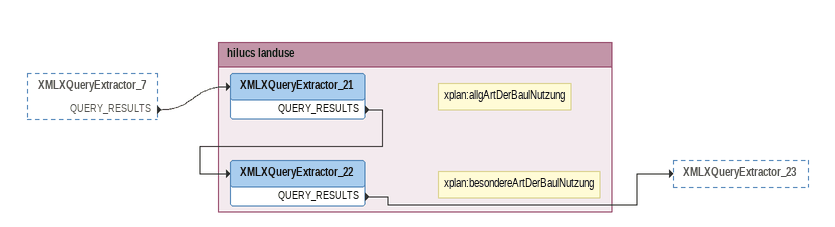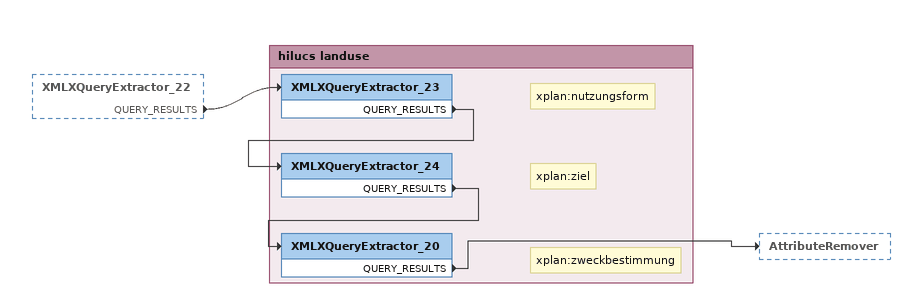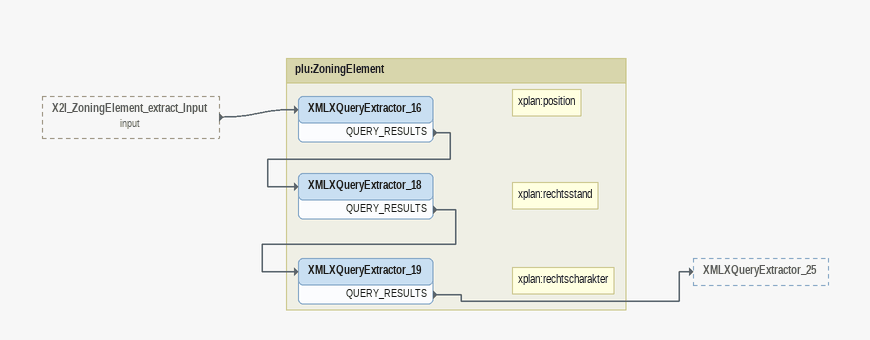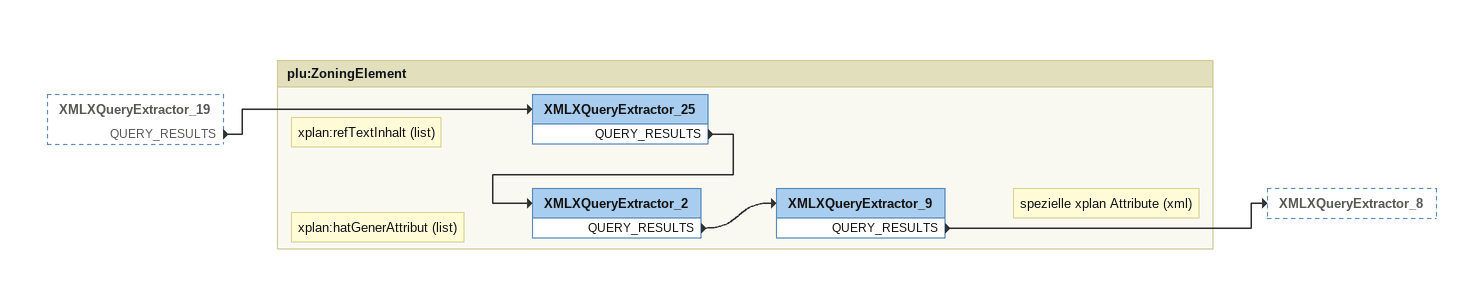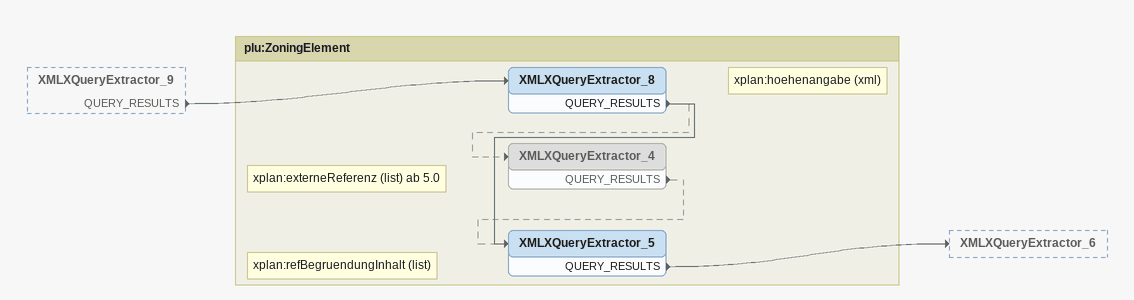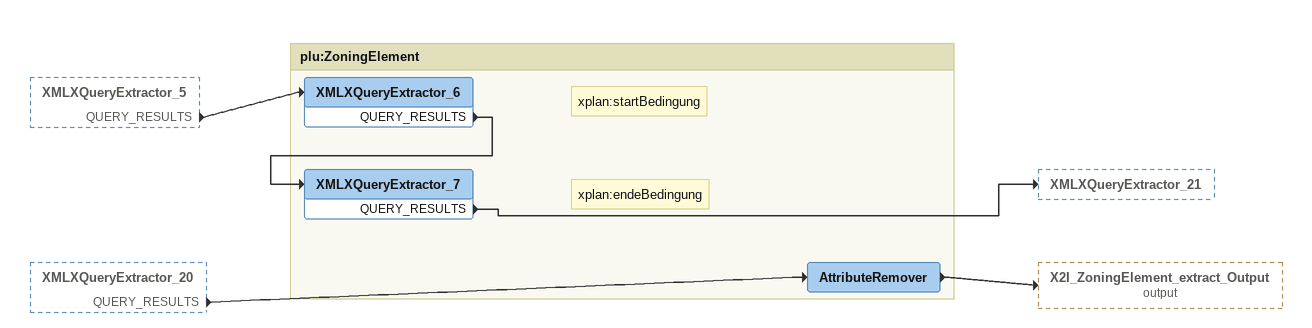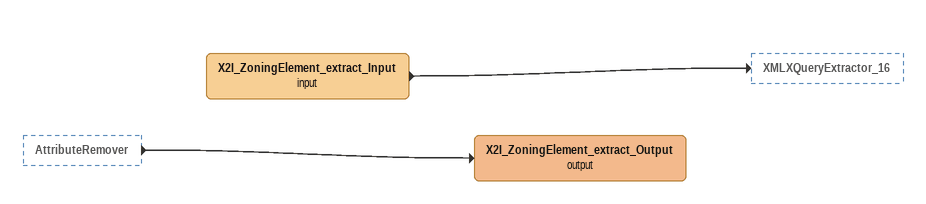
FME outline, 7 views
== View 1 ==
XMLXQueryExtractor_7 [outside]
    QUERY_RESULTS -> XMLXQueryExtractor_21

Bookmark: hilucs landuse
Note: xplan:allgArtDerBaulNutzung
XMLXQueryExtractor_21
    QUERY_RESULTS -> XMLXQueryExtractor_22
Note: xplan:besondereArtDerBaulNutzung
XMLXQueryExtractor_22
    QUERY_RESULTS -> XMLXQueryExtractor_23

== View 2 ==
XMLXQueryExtractor_22 [outside]
    QUERY_RESULTS -> XMLXQueryExtractor_23

Bookmark: hilucs landuse
Note: xplan:nutzungsform
XMLXQueryExtractor_23
    QUERY_RESULTS -> XMLXQueryExtractor_24
Note: xplan:ziel
XMLXQueryExtractor_24
    QUERY_RESULTS -> XMLXQueryExtractor_20
Note: xplan:zweckbestimmung
XMLXQueryExtractor_20
    QUERY_RESULTS -> AttributeRemover

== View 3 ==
X2I_ZoningElement_extract_Input (input) [outside]
    -> XMLXQueryExtractor_16

Bookmark: plu:ZoningElement
Note: xplan:position
XMLXQueryExtractor_16
    QUERY_RESULTS -> XMLXQueryExtractor_18
Note: xplan:rechtsstand
XMLXQueryExtractor_18
    QUERY_RESULTS -> XMLXQueryExtractor_19
Note: xplan:rechtscharakter
XMLXQueryExtractor_19
    QUERY_RESULTS -> XMLXQueryExtractor_25

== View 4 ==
XMLXQueryExtractor_19 [outside]
    QUERY_RESULTS -> XMLXQueryExtractor_25

Bookmark: plu:ZoningElement
Note: xplan:refTextInhalt (list)
XMLXQueryExtractor_25
    QUERY_RESULTS -> XMLXQueryExtractor_2
Note: xplan:hatGenerAttribut (list)
XMLXQueryExtractor_2
    QUERY_RESULTS -> XMLXQueryExtractor_9
Note: spezielle xplan Attribute (xml)
XMLXQueryExtractor_9
    QUERY_RESULTS -> XMLXQueryExtractor_8

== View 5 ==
XMLXQueryExtractor_9 [outside]
    QUERY_RESULTS -> XMLXQueryExtractor_8

Bookmark: plu:ZoningElement
Note: xplan:hoehenangabe (xml)
XMLXQueryExtractor_8
    QUERY_RESULTS -> XMLXQueryExtractor_4 [off]
    QUERY_RESULTS -> XMLXQueryExtractor_5
Note: xplan:externeReferenz (list) ab 5.0
XMLXQueryExtractor_4 [off]
    QUERY_RESULTS -> XMLXQueryExtractor_5 [off]
Note: xplan:refBegruendungInhalt (list)
XMLXQueryExtractor_5
    QUERY_RESULTS -> XMLXQueryExtractor_6

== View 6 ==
XMLXQueryExtractor_5 [outside]
    QUERY_RESULTS -> XMLXQueryExtractor_6
XMLXQueryExtractor_20 [outside]
    QUERY_RESULTS -> AttributeRemover

Bookmark: plu:ZoningElement
Note: xplan:startBedingung
XMLXQueryExtractor_6
    QUERY_RESULTS -> XMLXQueryExtractor_7
Note: xplan:endeBedingung
XMLXQueryExtractor_7
    QUERY_RESULTS -> XMLXQueryExtractor_21
AttributeRemover
    -> X2I_ZoningElement_extract_Output (output)

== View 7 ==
AttributeRemover [outside]
    -> X2I_ZoningElement_extract_Output (output)
X2I_ZoningElement_extract_Input (input)
    -> XMLXQueryExtractor_16
X2I_ZoningElement_extract_Output (output)
